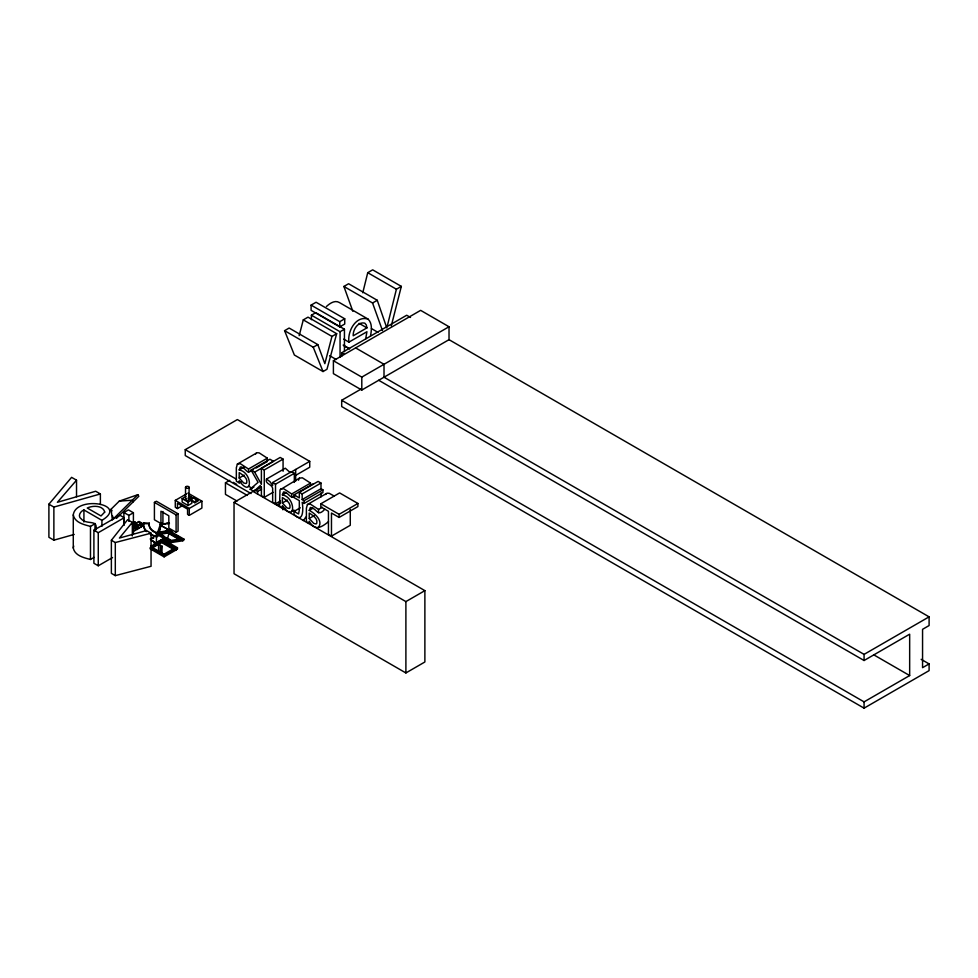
<?xml version="1.0" encoding="UTF-8"?>
<svg xmlns="http://www.w3.org/2000/svg" width="978" height="978" viewBox="0 0 978 978"><rect width="100%" height="100%" fill="white"/><g stroke="black" fill="none" stroke-linecap="round" stroke-linejoin="round"><path stroke-width="1.47" d="M146.431 531.567A23.081 13.325 0 0 1 143.632 523.585L143.632 522.961L149.292 523.157L149.169 524.978A17.396 10.049 0 0 0 154.707 532.399M370.515 335.906C371.518 330.417 372.545 323.339 368.046 319.085L339.39 302.544C334.879 299.781 329.733 303.449 326.42 306.505M94.047 557.411L90.477 559.465C83.986 557.79 74.744 555.663 73.277 548.022L73.277 514.929C75.771 495.369 129.524 503.756 101.92 520.345L83.925 509.954C80.245 511.311 77.262 516.421 81.431 519.098C86.81 525.394 99.67 518.499 95.245 531.152M73.277 548.022L73.717 546.042M152.299 545.247L153.766 545.247M156.492 536.433L154.72 536.433L156.456 536.299L156.456 544.012L154.72 543.878L156.492 543.878M158.46 535.137C154.243 535.968 162.042 532.9 156.749 537.105L156.749 536.482A23.081 13.325 0 0 1 149.182 533.193M158.558 544.22L157.067 544.11L158.558 544.22L158.583 551.555L157.067 551.555L158.583 551.555M160.306 545.284L159.059 545.186L160.306 545.284L160.331 552.631L159.059 552.631L160.331 552.631M161.003 546.311L162.262 546.311L161.627 554.123L161.003 546.311L162.262 546.311M161.015 553.841L162.262 553.756M362.777 292.752L367.74 272.691L372.667 269.842L401.335 286.383L391.286 325.894M387.178 326.493L396.408 289.231L401.335 286.383M299.17 335.65L303.29 319.879L308.009 317.153L336.676 333.706L326.958 369.281L323.033 371.554L294.366 355.014L284.586 330.674L289.133 328.046L317.801 344.598L324.843 363.669L331.958 336.42L336.676 333.706M156.077 532.57L155.759 533.719L171.077 542.558L182.421 540.834L182.739 539.685L167.421 530.834L156.077 532.57L171.382 541.409L182.739 539.685M157.556 532.619L160.38 524.257L161.015 524.624L158.778 532.949L157.556 532.619L158.791 532.888M158.693 533.951L160.147 534.343L158.693 533.951L160.918 525.675L162.385 526.005L160.918 525.675M167.116 531.983L167.421 530.834M167.629 532.056L167.996 530.675L169.011 530.528L183.962 539.159L183.595 540.541L182.58 540.7L182.959 539.318L183.962 539.159M160.16 534.281L167.959 533.047L168.24 532.008L180.331 538.988L171.174 540.382L166.333 537.594M167.544 538.585L166.321 538.316L167.544 538.585L169.769 530.308L168.546 530.039L169.769 530.308M171.077 542.558L171.382 541.409M298.473 480.222L299.39 478.156L302.361 477.802L310.527 483.095L310.527 485.345M164.072 536.58L162.861 536.25L163.986 536.457M365.65 338.938L366.933 331.738L348.938 342.129L343.73 339.121M256.028 468.034L267.312 461.518L267.312 458.156L259.158 452.863L256.994 452.753L237.373 464.073L236.334 467.777L236.334 481.237L239.194 482.875L241.7 481.433M255.6 454.049L256.175 453.217M299.39 478.156L280.001 489.856L279.549 506.176L282.397 507.826L282.397 505.736C295.857 524.196 296.114 497.386 282.397 494.88L283.559 491.946C288.498 491.751 290.833 501.054 295.478 495.149M334.121 496.029L329.207 493.303L327.043 493.205L307.422 504.514L306.395 508.218L306.395 521.677L309.244 523.328L309.244 521.225C314.464 530.834 320.65 528.193 328.474 521.653M325.662 494.489L326.236 493.658M132.336 522.386L119.414 538.059L146.492 530.565L151.052 533.193L151.052 566.286L115.306 575.626L111.37 573.352L111.37 540.272L127.617 519.673L132.336 522.386L132.336 535.932M74.218 534.428L53.876 540.162L48.9 537.289L48.9 504.196L71.602 477.35L76.528 480.186L76.528 496.738M76.528 480.186L57.384 502.301L95.685 491.249L100.379 493.963L100.379 504.489M137.837 494.697L112.348 519.88L111.076 509.22L119.267 501.127L137.837 494.697L138.827 496.262L116.48 518.34M251.089 470.076L254.659 472.142L273.461 461.274L269.891 459.22L251.089 470.076L258.082 482.337L250.136 489.208L253.913 491.384L260.27 485.553L261.395 487.472L261.395 495.699L264.268 497.362L273.045 492.289M318.437 527.435C323.425 520.858 314.757 513.218 309.244 510.382L310.405 507.435C317.3 508.426 317.288 517.692 324.83 509.196M161.003 524.673L159.793 524.342M132.054 523.853L135.135 522.032L135.135 530.406M311.102 305.112L316.077 302.251L344.733 318.791L344.733 324.024L339.757 326.896L311.102 310.356L311.102 305.112L339.757 321.664L344.733 318.791M352.826 311.273L343.901 286.456L348.596 283.742L377.251 300.283L386.823 327.936M311.407 319.696L311.407 315.197L315.772 312.667L344.439 329.219L344.439 351.701M343.901 286.456L372.557 302.997L377.251 300.283M284.586 330.674L313.241 347.227L317.801 344.598M311.407 315.197L340.063 331.738L344.439 329.219M366.933 327.874L353.192 335.809C352.813 329.745 357.936 321.383 364.794 323.156L366.285 324.916L366.933 327.874L359.109 323.363M341.689 356.457L341.689 352.777L406.701 315.246L410.503 317.434M449.024 339.672L361.799 390.039L333.4 373.645L333.4 360.723L420.638 310.356L449.024 326.75L449.024 339.672L929.1 616.849L929.1 625.541L922.56 629.319L922.56 667.681L929.1 663.915L929.1 670.627L864.075 708.158L341.689 406.555L341.689 400.271L361.224 388.987M251.028 493.535L185.245 455.552L185.245 449.66L237.373 419.562L309.733 461.347L309.733 467.239L295.674 475.357M73.277 514.929C74.744 522.57 83.986 524.697 90.477 526.372L95.245 523.621M123.9 523.034L123.9 512.509L128.436 509.88L133.411 512.753L133.411 533.817M112.543 557.546L98.265 565.785L93.9 563.267L93.9 530.174L119.854 515.186L124.23 517.704L124.23 525.235M333.4 360.723L361.799 377.117L449.024 326.75M93.9 530.174L98.265 532.692L124.23 517.704M123.9 512.509L128.876 515.369L133.411 512.753M160.954 523.536L154.414 519.77L154.414 502.386L156.394 501.249L178.057 513.768L178.057 531.14L176.089 532.276L168.827 528.083L168.827 515.785L160.954 511.225L160.954 523.536L162.923 522.399L162.923 511.457M132.14 523.768L135.135 522.032M134.683 523.951L135.918 524.66L135.918 528.279L134.683 527.57L134.683 523.951L139.023 521.433L141.712 522.986L141.712 526.604L133.069 531.604L133.069 523.218M182.507 505.626L177.446 508.548L175.294 507.301L175.294 500.369L186.664 493.817M135.465 523.902L138.778 521.995L141.468 523.548L138.155 525.455L138.155 528.352L141.468 526.445L141.37 523.364L138.974 522.264M135.918 524.66L137.812 525.235L141.712 522.986M136.37 525.027L137.812 525.858L136.37 524.404M188.265 497.851L191.81 499.905L191.81 503.315L188.057 505.479L182.14 502.069L182.14 498.658L185.906 496.482M135.477 526.567L137.36 527.154L135.477 526.567L135.477 528.536L137.226 529.55L137.36 526.115M141.37 523.364L141.37 526.054L139.231 524.819M141.565 525.174L142.336 525.443L141.712 525.088M142.165 524.929L141.529 524.575L142.201 524.905M239.194 482.875L239.194 480.785C252.654 499.245 252.899 472.435 239.194 469.941L244.207 467.044M182.14 498.658L188.057 502.069L191.81 499.905M239.194 469.941L240.343 466.995C244.084 465.98 249.818 477.056 248.51 469.012L267.312 458.156M237.043 501.066L225.453 494.379L225.453 482.802L229.757 480.32M197.727 500.345L193.082 497.668L190.221 499.318L194.854 501.995L197.727 500.345L197.727 501.066L194.854 502.716L191.382 500.712M248.51 472.374L253.522 469.477M239.194 478.034L239.194 472.582C242.556 474.929 247.899 477.851 246.737 482.802L246.114 483.511L243.705 482.985L239.194 478.034L244.207 475.137M154.414 502.386L176.089 514.905L178.057 513.768M175.294 500.369L189.267 508.438L201.896 501.152L201.896 508.083L189.267 515.369L187.568 514.391L187.568 509.122L177.446 503.279L177.446 508.548M254.659 472.142L261.395 484.342L261.395 468.303L280.209 457.435L283.07 459.098L283.07 471.274M261.395 468.303L264.268 469.953L283.07 459.098M153.644 544.208L160.893 540.015L176.211 548.866L176.211 549.893L164.121 556.873L150.074 548.768M161.431 540.981L161.431 539.734L162.507 539.122L177.458 547.753L177.458 549L176.382 549.612L162.678 541.702M280.539 500.956L275.515 503.853L272.654 502.203L272.654 488.23C271.688 483.914 264.683 484.049 266.493 479.073L285.295 468.217L289.989 472.374M250.136 489.208L253.901 487.032M176.211 549.893L161.651 541.629L151.883 547.264L163.974 554.245L173.742 548.609M151.883 548.193L161.651 542.558L173.742 549.538M234.035 502.374L253.021 491.408L424.88 590.639L424.88 661.984L405.894 672.95L234.035 573.731L234.035 502.374L405.894 601.592L424.88 590.639M253.913 491.384L261.432 487.032M266.493 479.073L269.916 481.604L272.654 485.455L272.654 482.533L291.456 471.665L294.329 473.328L294.329 482.411M254.977 489.917L257.605 491.433L261.542 489.159M290.417 472.496L309.733 461.347M272.654 482.533L275.515 484.183L294.329 473.328M167.641 553.059L170.086 551.653M177.458 547.753L176.382 548.377L176.382 549.612M150.074 547.741L164.121 555.846L176.211 548.866M282.397 494.88L286.163 492.716M291.713 497.325L291.713 493.963L310.527 483.095M320.992 488.719L320.992 483.059L302.178 493.927L302.178 499.575L320.992 488.719L322.923 489.831L322.923 492.582L304.121 503.438L302.178 502.325C303.437 508.804 303.449 524.245 294.036 514.367L294.036 511.396L298.583 513.951L299.317 510.015L299.317 500.663L294.036 497.619L294.036 494.868L312.85 484.012M276.798 505.174L280.576 502.998M294.036 494.868L299.317 497.924L299.317 492.264L318.119 481.408L320.992 483.059M282.397 502.985L282.397 497.521C285.759 499.88 291.102 502.802 289.94 507.753L289.329 508.462L286.909 507.937L282.397 502.985L287.41 500.088M282.74 509.734L285.209 508.315M302.178 499.575L304.121 500.699L322.923 489.831M291.468 511.518L293.999 510.064M294.036 511.396L300.307 507.778M309.244 510.382L313.009 508.205M320.821 503.78L339.623 492.924L357.899 503.474L357.899 506.58L339.097 517.435L331.469 513.034L331.469 536.152L328.449 534.416L328.449 511.286L320.821 506.885L320.821 503.78L339.097 514.33L357.899 503.474M318.559 512.814L318.559 509.452L322.324 507.289M309.244 518.487L309.244 513.022C312.605 515.382 317.948 518.303 316.786 523.242L316.163 523.963L313.755 523.426L309.244 518.487L314.256 515.589M331.469 536.152L350.271 525.296L350.271 509.404M355.613 347.899L384.012 364.293L384.012 377.215L864.075 654.38L929.1 616.849M378.718 380.283L864.075 660.505L909.662 634.184L909.662 675.553L864.075 701.874L341.689 400.271M237.373 464.073L240.343 463.719L248.51 469.012M280.576 489.024L283.559 488.67L291.713 493.963M307.422 504.514L310.405 504.159L318.559 509.452M150.673 546.213L150.991 546.898L151.309 546.213M48.9 504.196L53.876 507.069L100.379 493.963M111.37 540.272L115.306 542.533L151.052 533.193M168.24 532.008L159.084 533.401L163.913 536.201M119.267 501.127L132.25 500.21L133.24 501.775M143.632 523.585L147.874 523.731M164.854 537.069L165.771 537.46M368.046 319.085C355.845 315.234 347.288 331.53 348.938 342.129M367.74 272.691L396.408 289.231M371.432 328.571L377.948 332.324M921.166 659.331L929.1 663.915M303.29 319.879L331.958 336.42M343.168 345.075L349.684 348.84L344.219 345.98M873.953 654.942L909.662 675.553M341.689 352.777L344.219 354.244M329.647 355.699L336.151 359.464M299.317 492.264L302.178 493.927M185.245 449.66L236.554 479.281M248.4 486.115L252.348 488.401M233.253 482.337L236.749 484.354M225.453 482.802L247.336 495.43M187.923 493.083L201.896 501.152M188.644 495.21L193.082 498.389L188.644 495.822M195.404 499.721L197.727 501.066M188.803 497.68L191.016 498.963M167.996 530.675L182.959 539.318M171.37 534.22L177.605 537.814M170.942 534.196L177.324 537.876M167.959 533.047L178.84 539.318M138.778 524.893L141.712 526.604M161.431 539.734L177.458 549M155.514 550.296L159.145 552.387M111.076 509.22L112.067 510.785M313.241 347.227L323.033 371.554M372.557 302.997L382.471 330.576M112.702 516.115L113.02 518.78M864.075 654.38L864.075 660.505M864.075 701.874L864.075 708.158M405.894 601.592L405.894 672.95M361.799 377.117L361.799 390.039M340.063 331.738L340.063 357.227M339.757 321.664L339.757 326.896M339.097 514.33L339.097 517.435M320.992 492.826L320.992 496.922M304.121 500.699L304.121 503.438M295.674 469.464L295.674 481.176M275.515 484.183L275.515 503.853M264.268 469.953L264.268 497.362M257.605 491.433L257.605 494.379M194.854 501.995L194.854 502.716M189.267 508.438L189.267 515.369M189.072 487.288L189.072 499.391M188.057 502.069L188.057 505.479M185.527 487.325L185.527 499.428M176.089 514.905L176.089 532.276M163.974 554.245L163.974 555.174M164.121 555.846L164.121 556.873M162.507 539.122L162.507 540.357M161.651 541.629L161.651 542.558M160.893 540.015L160.893 541.054M149.292 523.157L149.292 523.78M142.336 524.831L142.165 525.553M137.812 525.235L137.812 528.853M136.92 527.411L136.92 529.379M128.876 515.369L128.876 521.396M115.306 542.533L115.306 575.626M101.92 520.345L101.92 526.36M98.265 532.692L98.265 565.785M94.988 523.474L94.988 529.501M90.477 526.372L90.477 559.465M83.925 509.954L83.925 521.983M53.876 507.069L53.876 540.162M188.155 498.511A1.773 1.027 0 0 1 188.668 500.051A1.773 1.027 0 0 1 185.954 500.076A1.773 1.027 0 0 1 186.382 498.535M154.646 536.457A23.081 13.325 0 0 1 150.844 534.795M146.431 530.944A23.081 13.325 0 0 1 143.632 522.961M156.089 532.448A17.396 10.049 0 0 1 149.169 524.367M305.637 517.154A24.572 14.181 0 0 1 303.18 520.565M150.38 539L151.627 539.086L150.38 539M151.456 540.736L152.947 540.858L151.456 540.736M152.299 537.802L153.79 537.912L152.372 537.692M151.456 548.181L152.947 548.303L151.456 548.181M153.583 541.91L154.83 542.008L153.644 541.824M153.583 549.367L154.83 549.453L153.583 549.367M155.612 543.096L156.859 543.181L155.612 543.096M157.226 542.497L158.46 542.582L157.226 542.497M155.612 550.541L156.859 550.626L155.612 550.541M159.072 541.335L160.563 541.445L159.145 541.225M161.59 523.963L163.033 524.416L161.59 523.963M159.365 532.228L160.795 532.692L159.438 532.179M163.888 523.548L165.563 524.086L163.888 523.548M160.832 535.076L162.03 535.467L160.832 535.076M161.663 531.824L163.338 532.362L161.737 531.775M163.057 526.812L164.255 527.191L163.118 526.763M166.223 523.316L167.409 523.695L166.223 523.316M163.998 531.58L165.184 531.971L163.998 531.58M165.086 527.986L166.284 528.364L165.086 527.986M167.947 522.986L169.39 523.45L167.947 522.986M165.722 531.262L167.165 531.726L165.722 531.262M166.578 528.866L168.008 529.33L166.639 528.817M168.265 539.379L169.463 539.758L168.265 539.379M170.502 531.103L171.688 531.482L170.502 531.103M104.732 512.081L101.003 515.956L87.274 508.022C92.482 505.381 103.032 505.186 104.732 512.081M186.064 488.046A1.773 1.027 0 0 0 189.011 487.557A1.773 1.027 0 0 0 186.81 486.323A1.773 1.027 0 0 0 186.064 488.046"/></g></svg>
